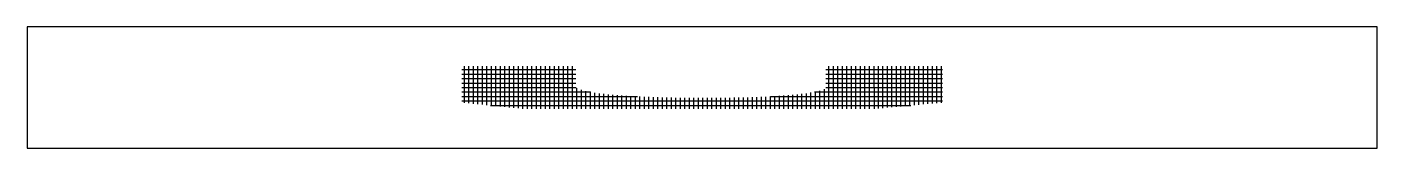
# Model space of a CAD drawing. Header units: millimetres. Extents: x 66.6 to 126.6, y -2.7 to 2.7.
import ezdxf

# ---------------------------------------------------------------- set-up
doc = ezdxf.new("R2010")
doc.units = ezdxf.units.MM
doc.layers.add('图层03', color=5, linetype='Continuous', true_color=0x0000ff)

msp = doc.modelspace()

# ---------------------------------------------------------------- linework, layer by layer
at = {"layer": '图层03'}
msp.add_lwpolyline([(66.56, -2.7), (126.56, -2.7), (126.56, 2.7), (66.56, 2.7)], close=True, dxfattribs=at)
for points in [[(85.881, 0.8), (90.956, 0.8)], [(85.881, 0.8), (90.956, 0.8)], [(85.881, 0.6), (90.956, 0.6)], [(85.881, 0.6), (90.956, 0.6)], [(86, -0.683), (86, 0.954)], [(86.2, -0.703), (86.2, 0.954)], [(86.4, -0.723), (86.4, 0.954)], [(86.6, -0.743), (86.6, 0.954)], [(86.8, -0.763), (86.8, 0.954)], [(87, -0.783), (87, 0.954)], [(87.2, -0.803), (87.2, 0.954)], [(87.4, -0.823), (87.4, 0.954)], [(87.6, -0.844), (87.6, 0.954)], [(87.8, -0.864), (87.8, 0.954)], [(88, -0.884), (88, 0.954)], [(88.2, -0.904), (88.2, 0.954)], [(88.4, -0.924), (88.4, 0.954)], [(88.6, -0.944), (88.6, 0.954)], [(88.8, -0.95), (88.8, 0.954)], [(89, -0.95), (89, 0.954)], [(89.2, -0.95), (89.2, 0.954)], [(89.4, -0.95), (89.4, 0.954)], [(89.6, -0.95), (89.6, 0.954)], [(89.8, -0.95), (89.8, 0.954)], [(90, -0.95), (90, 0.954)], [(90.2, -0.95), (90.2, 0.954)], [(90.4, -0.95), (90.4, 0.954)], [(90.6, -0.95), (90.6, 0.954)], [(90.8, -0.95), (90.8, 0.954)], [(102.069, 0.8), (107.251, 0.8)], [(102.069, 0.8), (107.251, 0.8)], [(102.069, 0.6), (107.251, 0.6)], [(102.069, 0.6), (107.251, 0.6)], [(102.2, -0.95), (102.2, 0.954)], [(102.4, -0.95), (102.4, 0.954)], [(102.6, -0.95), (102.6, 0.954)], [(102.8, -0.95), (102.8, 0.954)], [(103, -0.95), (103, 0.954)], [(103.2, -0.95), (103.2, 0.954)], [(103.4, -0.95), (103.4, 0.954)], [(103.6, -0.95), (103.6, 0.954)], [(103.8, -0.95), (103.8, 0.954)], [(104, -0.95), (104, 0.954)], [(104.2, 0.954), (104.205, -0.95)], [(104.4, -0.932), (104.4, 0.954)], [(104.6, -0.914), (104.6, 0.954)], [(104.8, -0.895), (104.8, 0.954)], [(105, -0.877), (105, 0.954)], [(105.2, -0.859), (105.2, 0.954)], [(105.4, -0.84), (105.4, 0.954)], [(105.6, -0.822), (105.6, 0.954)], [(105.8, -0.804), (105.8, 0.954)], [(106, -0.785), (106, 0.954)], [(106.2, -0.767), (106.2, 0.954)], [(106.4, -0.749), (106.4, 0.954)], [(106.6, -0.731), (106.6, 0.954)], [(106.8, -0.712), (106.8, 0.954)], [(107, -0.694), (107, 0.954)], [(107.2, -0.676), (107.2, 0.954)], [(85.881, 0.4), (90.956, 0.4)], [(85.881, 0.4), (90.956, 0.4)], [(85.881, 0.2), (90.956, 0.2)], [(85.881, 0.2), (90.956, 0.2)], [(85.881, 0), (90.965, 0)], [(85.881, 0), (90.965, 0)], [(102.068, 0), (107.251, 0)], [(102.068, 0), (107.251, 0)], [(102.069, 0.4), (107.251, 0.4)], [(102.069, 0.4), (107.251, 0.4)], [(102.069, 0.2), (107.251, 0.2)], [(102.069, 0.2), (107.251, 0.2)], [(85.881, -0.2), (91.605, -0.2)], [(85.881, -0.2), (91.605, -0.2)], [(85.881, -0.4), (93.696, -0.4)], [(85.881, -0.4), (93.696, -0.4)], [(85.881, -0.6), (107.251, -0.6)], [(85.881, -0.6), (107.251, -0.6)], [(91, -0.95), (91, -0.028)], [(91.2, -0.95), (91.2, -0.109)], [(91.4, -0.95), (91.4, -0.16)], [(91.6, -0.95), (91.6, -0.199)], [(91.8, -0.95), (91.8, -0.232)], [(92, -0.95), (92, -0.26)], [(92.2, -0.95), (92.2, -0.284)], [(92.4, -0.95), (92.4, -0.306)], [(92.6, -0.95), (92.6, -0.325)], [(92.8, -0.95), (92.8, -0.342)], [(93, -0.95), (93, -0.357)], [(93.2, -0.95), (93.2, -0.371)], [(93.4, -0.95), (93.4, -0.384)], [(93.6, -0.95), (93.6, -0.395)], [(93.8, -0.95), (93.8, -0.405)], [(94, -0.95), (94, -0.414)], [(94.2, -0.95), (94.2, -0.422)], [(94.4, -0.95), (94.4, -0.429)], [(94.6, -0.95), (94.6, -0.436)], [(94.8, -0.95), (94.8, -0.441)], [(95, -0.95), (95, -0.446)], [(95.2, -0.95), (95.2, -0.451)], [(95.4, -0.95), (95.4, -0.454)], [(95.6, -0.95), (95.6, -0.457)], [(95.8, -0.95), (95.8, -0.46)], [(96, -0.95), (96, -0.462)], [(96.2, -0.95), (96.2, -0.463)], [(96.4, -0.95), (96.4, -0.464)], [(96.6, -0.95), (96.6, -0.464)], [(96.8, -0.95), (96.8, -0.464)], [(97, -0.95), (97, -0.464)], [(97.2, -0.95), (97.2, -0.463)], [(97.4, -0.95), (97.4, -0.461)], [(97.6, -0.95), (97.6, -0.459)], [(97.8, -0.95), (97.8, -0.456)], [(98, -0.95), (98, -0.453)], [(98.2, -0.95), (98.2, -0.449)], [(98.4, -0.95), (98.4, -0.445)], [(98.6, -0.95), (98.6, -0.44)], [(98.8, -0.95), (98.8, -0.434)], [(99, -0.95), (99, -0.427)], [(99.2, -0.95), (99.2, -0.419)], [(99.4, -0.95), (99.4, -0.41)], [(99.6, -0.95), (99.6, -0.4)], [(99.606, -0.4), (107.251, -0.4)], [(99.606, -0.4), (107.251, -0.4)], [(99.8, -0.95), (99.8, -0.389)], [(100, -0.95), (100, -0.377)], [(100.2, -0.95), (100.2, -0.363)], [(100.4, -0.95), (100.4, -0.347)], [(100.6, -0.95), (100.6, -0.33)], [(100.8, -0.95), (100.8, -0.31)], [(101, -0.95), (101, -0.287)], [(101.2, -0.95), (101.2, -0.261)], [(101.4, -0.95), (101.4, -0.23)], [(101.562, -0.2), (107.251, -0.2)], [(101.562, -0.2), (107.251, -0.2)], [(101.6, -0.95), (101.6, -0.192)], [(101.8, -0.95), (101.8, -0.143)], [(102, -0.95), (102, -0.067)], [(87.167, -0.8), (105.841, -0.8)], [(87.167, -0.8), (105.841, -0.8)]]:
    msp.add_lwpolyline(points, dxfattribs=at)

doc.saveas('drawing.dxf')
